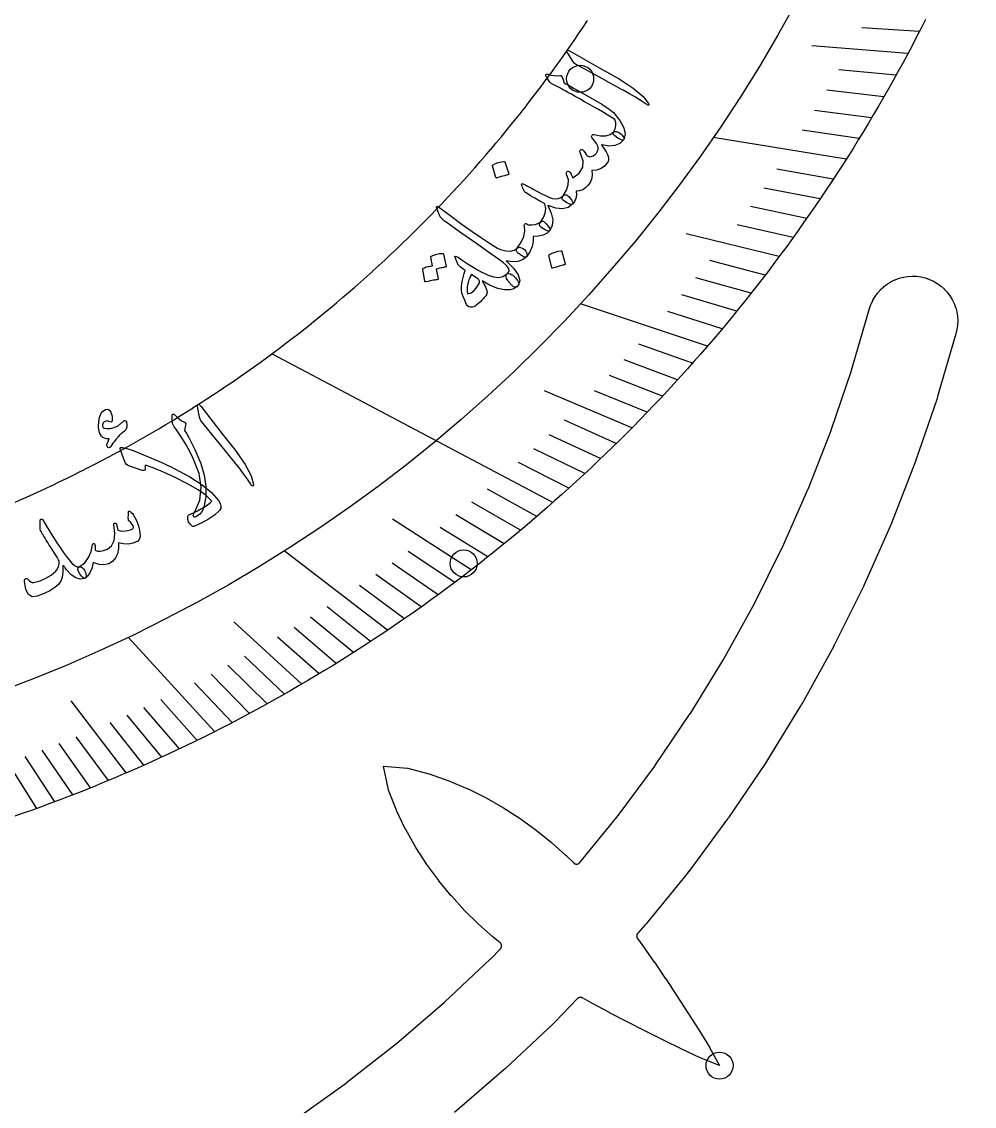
# Model space of a CAD drawing. Header units: millimetres. Extents: x -135 to 135, y -135 to 135.
# Drawn here: x 31.9 to 89.1, y -70 to -4.9 of the extents above; entities that cross this region are included whole.
import ezdxf

# ---------------------------------------------------------------- set-up
doc = ezdxf.new("R2010")
doc.units = ezdxf.units.MM
for name, color, linetype in [('CUT_INNER', 6, 'Continuous'), ('ENGRAVE', 7, 'Continuous'), ('ENGRAVE_FINE', 8, 'Continuous'), ('TEXT', 5, 'Continuous')]:
    doc.layers.add(name, color=color, linetype=linetype)

msp = doc.modelspace()

# ---------------------------------------------------------------- linework, layer by layer
at = {"layer": 'CUT_INNER'}
for points in [[(86.1276, -4.775), (85.86, -5.3027), (85.5891, -5.8287), (85.315, -6.353), (85.0378, -6.8757), (84.7573, -7.3966), (84.4736, -7.9158), (84.1867, -8.4332), (83.8967, -8.9489), (83.6035, -9.4628), (83.3071, -9.9749), (83.0077, -10.4851), (82.7051, -10.9935), (82.3993, -11.5), (82.0905, -12.0047), (81.7786, -12.5074), (81.4636, -13.0083), (81.1456, -13.5071), (80.8245, -14.0041), (80.5003, -14.499), (80.1731, -14.9919), (79.8429, -15.4829), (79.5097, -15.9718), (79.1735, -16.4586), (78.8343, -16.9434), (78.4922, -17.426), (78.1471, -17.9066), (77.799, -18.385), (77.448, -18.8613), (77.0942, -19.3355), (76.7374, -19.8074), (76.3777, -20.2772), (76.0151, -20.7447), (75.6497, -21.21), (75.2814, -21.6731), (74.9103, -22.1338), (74.5364, -22.5923), (74.1597, -23.0485), (73.7801, -23.5024), (73.3978, -23.9539), (73.0128, -24.4031), (72.625, -24.8499), (72.2344, -25.2944), (71.8411, -25.7364), (71.4452, -26.176), (71.0465, -26.6131), (70.6452, -27.0478), (70.2412, -27.4801), (69.8345, -27.9098), (69.4253, -28.3371), (69.0134, -28.7618), (68.5989, -29.184), (68.1818, -29.6036), (67.7622, -30.0207), (67.34, -30.4352), (66.9153, -30.8471), (66.488, -31.2564), (66.0583, -31.663), (65.6261, -32.067), (65.1914, -32.4684), (64.7542, -32.867), (64.3146, -33.263), (63.8726, -33.6563), (63.4282, -34.0468), (62.9814, -34.4347), (62.5322, -34.8197), (62.0807, -35.202), (61.6268, -35.5816), (61.1706, -35.9583), (60.7121, -36.3322), (60.2514, -36.7034), (59.7883, -37.0716), (59.323, -37.4371), (58.8555, -37.7996), (58.3857, -38.1593), (57.9138, -38.5161), (57.4397, -38.87), (56.9634, -39.221), (56.4849, -39.5691), (56.0044, -39.9142), (55.5217, -40.2563), (55.037, -40.5955), (54.5501, -40.9317), (54.0612, -41.265), (53.5703, -41.5952), (53.0774, -41.9224), (52.5825, -42.2465), (52.0855, -42.5676), (51.5867, -42.8857), (51.0858, -43.2007), (50.5831, -43.5126), (50.0785, -43.8214), (49.5719, -44.1272), (49.0635, -44.4298), (48.5533, -44.7293), (48.0412, -45.0256), (47.5273, -45.3188), (47.0117, -45.6089), (46.4942, -45.8957), (45.975, -46.1794), (45.4541, -46.4599), (44.9315, -46.7372), (44.4072, -47.0113), (43.8812, -47.2822), (43.3535, -47.5498), (42.8242, -47.8142), (42.2933, -48.0753), (41.7608, -48.3332), (41.2268, -48.5878), (40.6912, -48.8391), (40.154, -49.0872), (39.6154, -49.3319), (39.0752, -49.5733), (38.5336, -49.8114), (37.9906, -50.0462), (37.4461, -50.2776), (36.9001, -50.5057), (36.3529, -50.7305), (35.8042, -50.9518), (35.2542, -51.1699), (34.7028, -51.3845), (34.1502, -51.5957), (33.5963, -51.8036), (33.0411, -52.008), (32.4846, -52.209), (31.9269, -52.4066), (31.3681, -52.6008)], [(31.5202, -33.7237), (31.9619, -33.5296), (31.9633, -33.5289), (32.4037, -33.3321), (32.4051, -33.3315), (32.8443, -33.1319), (32.8457, -33.1313), (33.2837, -32.929), (33.2851, -32.9284), (33.7218, -32.7235), (33.7232, -32.7228), (34.1587, -32.5152), (34.1601, -32.5145), (34.5942, -32.3043), (34.5956, -32.3036), (35.0285, -32.0907), (35.0299, -32.09), (35.4615, -31.8744), (35.4628, -31.8737), (35.8931, -31.6555), (35.8944, -31.6548), (36.3233, -31.4339), (36.3247, -31.4332), (36.7522, -31.2098), (36.7536, -31.209), (37.1797, -30.9829), (37.1811, -30.9822), (37.6059, -30.7535), (37.6072, -30.7528), (38.0306, -30.5214), (38.0319, -30.5207), (38.4538, -30.2868), (38.4552, -30.286), (38.8756, -30.0495), (38.877, -30.0488), (39.296, -29.8097), (39.2973, -29.809), (39.7149, -29.5673), (39.7162, -29.5665), (40.1322, -29.3223), (40.1336, -29.3216), (40.5481, -29.0748), (40.5494, -29.074), (40.9625, -28.8247), (40.9638, -28.824), (41.3753, -28.5721), (41.3766, -28.5713), (41.7865, -28.317), (41.7878, -28.3162), (42.1962, -28.0593), (42.1975, -28.0585), (42.6042, -27.7992), (42.6055, -27.7984), (43.0107, -27.5365), (43.012, -27.5357), (43.4156, -27.2714), (43.4169, -27.2705), (43.8188, -27.0037), (43.8201, -27.0029), (44.2204, -26.7336), (44.2216, -26.7328), (44.6203, -26.4611), (44.6215, -26.4602), (45.0185, -26.1861), (45.0198, -26.1852), (45.415, -25.9086), (45.4163, -25.9077), (45.8099, -25.6287), (45.8111, -25.6278), (46.2029, -25.3464), (46.2042, -25.3455), (46.5943, -25.0617), (46.5955, -25.0608), (46.9839, -24.7746), (46.9851, -24.7737), (47.3717, -24.4852), (47.373, -24.4842), (47.7578, -24.1933), (47.759, -24.1924), (48.142, -23.8991), (48.1433, -23.8982), (48.5245, -23.6025), (48.5257, -23.6016), (48.9051, -23.3036), (48.9063, -23.3027), (49.2839, -23.0024), (49.2851, -23.0014), (49.6608, -22.6988), (49.662, -22.6978), (50.0358, -22.3929), (50.037, -22.392), (50.409, -22.0848), (50.4102, -22.0838), (50.7803, -21.7743), (50.7814, -21.7734), (51.1496, -21.4616), (51.1508, -21.4606), (51.517, -21.1466), (51.5182, -21.1456), (51.8825, -20.8294), (51.8837, -20.8284), (52.2461, -20.51), (52.2472, -20.5089), (52.6076, -20.1883), (52.6088, -20.1872), (52.9672, -19.8644), (52.9684, -19.8633), (53.3248, -19.5383), (53.326, -19.5372), (53.6804, -19.21), (53.6815, -19.2089), (54.034, -18.8795), (54.0351, -18.8785), (54.3855, -18.5469), (54.3866, -18.5458), (54.735, -18.2121), (54.7361, -18.211), (55.0824, -17.8752), (55.0835, -17.8741), (55.4278, -17.5361), (55.4288, -17.5351), (55.771, -17.195), (55.7721, -17.1939), (56.1122, -16.8517), (56.1133, -16.8506), (56.4512, -16.5064), (56.4523, -16.5053), (56.7881, -16.159), (56.7892, -16.1579), (57.1229, -15.8095), (57.124, -15.8084), (57.4556, -15.458), (57.4566, -15.4569), (57.786, -15.1044), (57.7871, -15.1033), (58.1143, -14.7488), (58.1154, -14.7477), (58.4404, -14.3913), (58.4415, -14.3901), (58.7643, -14.0317), (58.7654, -14.0305), (59.086, -13.6701), (59.0871, -13.669), (59.4055, -13.3066), (59.4065, -13.3054), (59.7227, -12.9411), (59.7238, -12.9399), (60.0377, -12.5737), (60.0387, -12.5725), (60.3505, -12.2043), (60.3514, -12.2032), (60.6609, -11.8331), (60.6619, -11.8319), (60.9691, -11.4599), (60.9701, -11.4587), (61.275, -11.0849), (61.2759, -11.0837), (61.5785, -10.708), (61.5795, -10.7068), (61.8798, -10.3292), (61.8807, -10.328), (62.1787, -9.9486), (62.1796, -9.9474), (62.4753, -9.5662), (62.4762, -9.5649), (62.7695, -9.1819), (62.7704, -9.1807), (63.0614, -8.7959), (63.0623, -8.7946), (63.3508, -8.408), (63.3518, -8.4068), (63.6379, -8.0184), (63.6389, -8.0172), (63.9227, -7.6271), (63.9236, -7.6258), (64.205, -7.234), (64.2058, -7.2327), (64.4848, -6.8392), (64.4857, -6.8379), (64.7623, -6.4426), (64.7632, -6.4414), (65.0373, -6.0444), (65.0382, -6.0432), (65.3099, -5.6445), (65.3107, -5.6433), (65.58, -5.243), (65.5808, -5.2417), (65.8476, -4.8397)], [(48.3084, -70.7491), (51.3903, -68.5433), (51.3991, -68.5366), (54.3801, -66.1962), (54.3887, -66.1892), (57.263, -63.7189), (57.2712, -63.7115), (60.033, -61.1161), (60.041, -61.1083), (60.6206, -60.513), (60.6368, -60.4947), (60.6511, -60.4749), (60.6634, -60.4538), (60.6736, -60.4316), (60.6815, -60.4085), (60.6872, -60.3847), (60.6905, -60.3605), (60.6915, -60.3361), (60.6901, -60.3117), (60.6862, -60.2876), (60.6801, -60.2639), (60.6717, -60.241), (60.661, -60.219), (60.6483, -60.1981), (60.6336, -60.1786), (60.6171, -60.1606), (60.5989, -60.1443), (60.1921, -59.8148), (60.1877, -59.811), (59.315, -59.0348), (59.3105, -59.0306), (58.4764, -58.2116), (58.4719, -58.2069), (57.6787, -57.3424), (57.6743, -57.3373), (56.924, -56.4249), (56.9198, -56.4193), (56.2146, -55.4566), (56.2105, -55.4507), (55.5527, -54.4349), (55.5488, -54.4285), (54.9418, -53.356), (54.9381, -53.3489), (54.3885, -52.2133), (54.3846, -52.2045), (53.9081, -50.9881), (53.9064, -50.9832), (53.9051, -50.9781), (53.6088, -49.5596), (53.6079, -49.5539), (53.6137, -49.5541), (55.0569, -49.6852), (55.062, -49.6858), (55.0671, -49.687), (56.3303, -50.0203), (56.3395, -50.0231), (57.5308, -50.4384), (57.5383, -50.4413), (58.6735, -50.9207), (58.6803, -50.9238), (59.7651, -51.4603), (59.7714, -51.4637), (60.809, -52.0534), (60.8149, -52.057), (61.8077, -52.6972), (61.8133, -52.7011), (62.7633, -53.3895), (62.7685, -53.3934), (63.6781, -54.1277), (63.6828, -54.1316), (64.5543, -54.9092), (64.5585, -54.9131), (65.0183, -55.363), (65.0365, -55.3792), (65.0563, -55.3936), (65.0774, -55.4059), (65.0996, -55.4162), (65.1227, -55.4242), (65.1464, -55.4299), (65.1706, -55.4333), (65.195, -55.4343), (65.2194, -55.4329), (65.2435, -55.4292), (65.2672, -55.4231), (65.2902, -55.4147), (65.3122, -55.4041), (65.3331, -55.3915), (65.3526, -55.3768), (65.3706, -55.3603), (65.387, -55.3422), (67.6136, -52.6074), (67.6204, -52.5987), (69.8806, -49.5564), (69.887, -49.5474), (72.0101, -46.4079), (72.0161, -46.3986), (73.9977, -43.168), (74.0033, -43.1584), (75.8398, -39.8431), (75.8449, -39.8332), (77.5325, -36.4397), (77.5372, -36.4297), (79.0726, -32.9647), (79.0768, -32.9544), (80.457, -29.4247), (80.4608, -29.4143), (81.683, -25.8268), (81.6864, -25.8162), (82.7657, -22.1182), (82.7676, -22.1123), (82.8512, -21.8706), (82.8558, -21.8593), (82.9614, -21.6297), (82.9671, -21.6188), (83.0947, -21.4007), (83.1014, -21.3905), (83.2498, -21.1859), (83.2575, -21.1764), (83.4252, -20.9874), (83.4338, -20.9786), (83.6192, -20.8069), (83.6286, -20.7991), (83.8299, -20.6464), (83.8401, -20.6395), (84.0554, -20.5073), (84.0662, -20.5014), (84.2935, -20.391), (84.3047, -20.3862), (84.5417, -20.2985), (84.5534, -20.2948), (84.7979, -20.2309), (84.8099, -20.2283), (85.0594, -20.1886), (85.0716, -20.1873), (85.3239, -20.1722), (85.3361, -20.1721), (85.5886, -20.1819), (85.6008, -20.1829), (85.8512, -20.2174), (85.8632, -20.2196), (86.109, -20.2784), (86.1207, -20.2819), (86.3596, -20.3645), (86.3709, -20.3691), (86.6005, -20.4747), (86.6114, -20.4804), (86.8295, -20.608), (86.8397, -20.6147), (87.0443, -20.7631), (87.0538, -20.7707), (87.2428, -20.9385), (87.2516, -20.947), (87.4232, -21.1325), (87.4311, -21.1419), (87.5838, -21.3432), (87.5907, -21.3533), (87.7229, -21.5687), (87.7288, -21.5795), (87.8392, -21.8067), (87.844, -21.818), (87.9317, -22.055), (87.9353, -22.0667), (87.9993, -22.3112), (88.0018, -22.3232), (88.0415, -22.5727), (88.0429, -22.5849), (88.0579, -22.8371), (88.0581, -22.8494), (88.0483, -23.1019), (88.0473, -23.1141), (88.0128, -23.3645), (88.0105, -23.3765), (87.951, -23.6252), (87.9494, -23.6312), (86.8521, -27.3907), (86.8513, -27.3934), (86.816, -27.505), (86.8152, -27.5076), (85.5516, -31.2164), (85.5507, -31.219), (85.5105, -31.3289), (85.5095, -31.3315), (84.0827, -34.9806), (84.0817, -34.9831), (84.0367, -35.0912), (84.0356, -35.0937), (82.4483, -38.6759), (82.4471, -38.6784), (82.3974, -38.7843), (82.3962, -38.7868), (80.6515, -42.2951), (80.6503, -42.2976), (80.5959, -42.4012), (80.5945, -42.4036), (78.696, -45.831), (78.6946, -45.8334), (78.6357, -45.9345), (78.6343, -45.9369), (76.5856, -49.2767), (76.5841, -49.2791), (76.5207, -49.3774), (76.5192, -49.3797), (74.3244, -52.6254), (74.3228, -52.6277), (74.2551, -52.7231), (74.2535, -52.7254), (71.9168, -55.8705), (71.9152, -55.8727), (71.8433, -55.9651), (71.8416, -55.9672), (69.3677, -59.0056), (69.366, -59.0077), (69.2901, -59.0968), (69.2882, -59.0989), (68.8626, -59.5767), (68.8474, -59.5956), (68.8341, -59.6158), (68.8228, -59.6373), (68.8136, -59.6597), (68.8066, -59.6829), (68.8019, -59.7067), (68.7996, -59.7308), (68.7996, -59.755), (68.8019, -59.7792), (68.8066, -59.8029), (68.8135, -59.8262), (68.8227, -59.8486), (68.834, -59.87), (68.8473, -59.8903), (69.1645, -60.3255), (69.1659, -60.3275), (69.8562, -61.3142), (69.8573, -61.3158), (70.5354, -62.317), (70.5362, -62.3182), (71.2048, -63.33), (71.8675, -64.3511), (72.5243, -65.3789), (72.525, -65.3801), (73.1705, -66.414), (73.1742, -66.4205), (73.7656, -67.5078), (73.7678, -67.5125), (73.7625, -67.5106), (72.6147, -67.0486), (72.6078, -67.0456), (71.5065, -66.5234), (71.5053, -66.5229), (70.4103, -65.9895), (69.3199, -65.4489), (68.2361, -64.9003), (68.2348, -64.8996), (67.1621, -64.3413), (67.1605, -64.3404), (66.1008, -63.7683), (66.0987, -63.7671), (65.5508, -63.4574), (65.5282, -63.4461), (65.5046, -63.4371), (65.4802, -63.4306), (65.4553, -63.4265), (65.4301, -63.425), (65.4049, -63.426), (65.3799, -63.4296), (65.3554, -63.4357), (65.3316, -63.4442), (65.3088, -63.4551), (65.2873, -63.4682), (65.2671, -63.4834), (65.2486, -63.5006), (63.8651, -64.9214), (63.8632, -64.9234), (63.7797, -65.0054), (63.7777, -65.0073), (60.9225, -67.6904), (60.9204, -67.6923), (60.8334, -67.7706), (60.8313, -67.7724), (57.8599, -70.3262)]]:
    msp.add_lwpolyline(points, dxfattribs=at)
at = {"layer": 'ENGRAVE'}
for points in [[(81.3737, -13.15), (73.3916, -11.8601)], [(73.045, -24.3657), (65.4339, -21.8269)], [(63.7731, -33.7442), (46.9163, -24.8248)], [(32.815, -52.0901), (23.189, -36.8099)], [(53.8472, -41.4095), (47.6574, -36.6493)], [(43.4778, -47.4872), (38.291, -41.8221)]]:
    msp.add_lwpolyline(points, dxfattribs=at)
for centre, radius in [((0, 38.5771), 89.0519), ((65.4068, -8.3383), 0.81), ((58.4212, -37.4009), 0.81), ((73.7684, -67.513), 0.81)]:
    msp.add_circle(centre, radius, dxfattribs=at)
at = {"layer": 'ENGRAVE_FINE'}
for points in [[(85.7609, -5.4961), (82.3113, -5.275)], [(85.0671, -6.8208), (79.3125, -6.3594)], [(84.3576, -8.1258), (80.9186, -7.7946)], [(83.6331, -9.4112), (80.201, -9.025)], [(82.894, -10.677), (79.4698, -10.2359)], [(82.1407, -11.9232), (78.7254, -11.4275)], [(80.5935, -14.3574), (77.1994, -13.7527)], [(79.8005, -15.5454), (76.4185, -14.8866)], [(78.9952, -16.7143), (75.6263, -16.0015)], [(78.1779, -17.864), (74.8232, -17.0974)], [(77.349, -18.9946), (71.7712, -17.6248)], [(76.509, -20.1063), (73.1857, -19.2329)], [(75.6583, -21.1991), (72.3522, -20.2728)], [(74.7971, -22.2732), (71.5093, -21.2942)], [(73.9259, -23.3287), (70.6574, -22.2973)], [(72.1548, -25.3843), (68.9277, -24.249)], [(71.2555, -26.3846), (68.0507, -25.1979)], [(70.3476, -27.3668), (67.166, -26.1291)], [(68.5068, -29.2771), (63.2764, -27.0419)], [(69.4312, -28.3309), (66.2738, -27.0425)], [(67.5745, -30.2056), (64.4684, -28.8171)], [(66.6348, -31.1164), (63.5556, -29.6785)], [(65.6877, -32.0097), (62.6366, -30.5229)], [(64.7338, -32.8856), (61.7116, -31.3503)], [(62.8059, -34.5857), (59.8443, -32.9548)], [(61.8325, -35.4102), (58.9025, -33.7323)], [(58.8771, -37.783), (54.1537, -34.7518)], [(60.853, -36.2178), (57.9557, -34.4934)], [(59.8679, -37.0087), (57.0039, -35.2383)], [(57.881, -38.5407), (55.0865, -36.68)], [(56.8798, -39.2821), (54.1213, -37.3771)], [(55.8736, -40.0073), (53.152, -38.0585)], [(54.8627, -40.7164), (52.1787, -38.7245)], [(52.8274, -42.0867), (50.2212, -40.0104)], [(48.7074, -44.6393), (44.6339, -40.9061)], [(51.8033, -42.7481), (49.2372, -40.6306)], [(50.7751, -43.394), (48.2499, -41.2358)], [(49.7431, -44.0243), (47.2595, -41.8262)], [(46.6253, -45.8235), (44.271, -43.5097)], [(47.668, -45.239), (45.2699, -42.963)], [(45.5792, -46.3929), (43.2694, -44.0419)], [(44.53, -46.9475), (42.2655, -44.56)], [(38.1755, -49.9667), (34.8744, -45.646)], [(41.3647, -48.5225), (39.24, -46.0301)], [(42.4226, -48.0121), (40.2506, -45.554)], [(40.3042, -49.0183), (38.2273, -46.4924)], [(39.241, -49.4996), (37.2128, -46.9411)], [(37.1076, -50.4195), (35.1782, -47.7979)], [(34.9654, -51.2828), (33.1371, -48.6014)], [(36.0376, -50.8582), (34.1585, -48.2063)], [(33.8911, -51.6934), (32.1143, -48.9833)]]:
    msp.add_lwpolyline(points, dxfattribs=at)
at = {"layer": 'TEXT'}
for points in [[(64.6992, -6.864), (64.6149, -6.7106), (64.6052, -6.6283), (64.6703, -6.6167), (64.8103, -6.6757), (66.6251, -7.7105), (67.7394, -8.3445), (68.5928, -8.9039), (69.1834, -9.3917), (69.5097, -9.8094), (69.5273, -9.8565), (69.5311, -9.8901), (69.521, -9.9102), (69.4971, -9.9166), (69.468, -9.9147), (69.4353, -9.905), (69.3989, -9.8876), (69.359, -9.8623), (69.0574, -9.6517), (68.7278, -9.4424), (68.3702, -9.2341), (67.9848, -9.0266), (67.8854, -8.9706), (67.6151, -8.8218), (67.1741, -8.5798), (66.5629, -8.244), (65.2024, -7.5063), (65.1333, -7.4624), (65.0741, -7.4156), (65.0248, -7.3658), (64.9854, -7.3131)], [(63.5963, -8.538), (63.5173, -8.4118), (63.4542, -8.3125), (63.4068, -8.2399), (63.3753, -8.1942), (63.3567, -8.163), (63.3482, -8.1343), (63.3498, -8.108), (63.3614, -8.0841), (63.3833, -8.0634), (63.4107, -8.053), (63.4437, -8.053), (63.4822, -8.0632), (63.6686, -8.117), (63.8483, -8.1492), (64.0213, -8.1599), (64.1876, -8.1489), (64.2382, -8.1488), (64.2806, -8.169), (64.3148, -8.2095), (64.3407, -8.2704), (64.4478, -8.5703), (64.5501, -8.6299), (64.6507, -8.6883), (64.7497, -8.7455), (64.8469, -8.8013), (64.9425, -8.8558), (65.0363, -8.9091), (65.1285, -8.9611), (65.2189, -9.0118), (66.0568, -9.4806), (66.7011, -9.8615), (67.1509, -10.1561), (67.4057, -10.3653), (67.7938, -10.8469), (68.025, -11.2779), (68.0994, -11.6578), (68.0172, -11.9856), (68.012, -11.9925), (68.0069, -11.9995), (68.0017, -12.0064), (67.9965, -12.0134), (67.9275, -12.026), (67.8202, -11.9871), (67.6745, -11.8966), (67.4904, -11.7546), (67.4263, -11.6968), (67.3905, -11.64), (67.383, -11.5843), (67.4038, -11.5296), (67.4989, -11.3293), (67.5435, -11.1373), (67.5379, -10.954), (67.4822, -10.7795), (67.3344, -10.6803), (67.1635, -10.5715), (66.9695, -10.4528), (66.7525, -10.3243), (66.5135, -10.1861), (66.2539, -10.0384), (65.9737, -9.8811), (65.673, -9.714), (65.3791, -9.5475), (65.1146, -9.3983), (64.8794, -9.2665), (64.6735, -9.1523), (64.4974, -9.0548), (64.3518, -8.9732), (64.2365, -8.9077), (64.1516, -8.8583), (63.7143, -8.6355), (63.6744, -8.6091), (63.6414, -8.5841), (63.6154, -8.5604), (63.5963, -8.538)], [(64.6118, -14.1197), (64.5928, -14.0699), (64.5825, -14.0245), (64.581, -13.9835), (64.5882, -13.9469), (64.6036, -13.917), (64.6268, -13.8961), (64.6576, -13.8842), (64.6962, -13.8813), (64.7372, -13.8905), (64.7752, -13.9152), (64.8104, -13.9553), (64.8425, -14.0109), (64.8555, -14.043), (64.8695, -14.0754), (64.8847, -14.108), (64.9011, -14.1408), (64.9176, -14.1745), (64.933, -14.2094), (64.9474, -14.2455), (64.9607, -14.2829), (65.3563, -13.9872), (65.5665, -13.6422), (65.5908, -13.2503), (65.429, -12.8133), (65.4088, -12.7643), (65.3967, -12.7204), (65.3927, -12.6816), (65.3969, -12.6478), (65.4113, -12.6174), (65.4328, -12.5951), (65.4613, -12.5811), (65.4968, -12.5752), (65.5348, -12.58), (65.5707, -12.5979), (65.6044, -12.6289), (65.6359, -12.673), (65.7082, -12.7848), (65.7737, -12.8726), (65.8324, -12.9361), (65.8845, -12.9755), (65.9758, -13.0096), (66.0732, -13.0064), (66.1769, -12.9658), (66.2867, -12.8877), (66.3861, -12.7872), (66.4534, -12.6862), (66.4886, -12.5849), (66.4917, -12.4833), (66.4582, -12.3674), (66.3837, -12.2229), (66.2681, -12.0499), (66.1112, -11.8487), (66.0934, -11.823), (66.0887, -11.7941), (66.0972, -11.762), (66.1189, -11.7265), (66.1479, -11.6953), (66.1786, -11.676), (66.2109, -11.6685), (66.2449, -11.673), (66.623, -11.7512), (66.9433, -11.752), (67.2055, -11.6758), (67.4089, -11.5228), (67.4564, -11.4945), (67.5185, -11.4892), (67.5953, -11.5067), (67.6869, -11.5472), (67.7811, -11.5975), (67.8605, -11.6516), (67.9252, -11.7096), (67.9752, -11.7714), (68.0152, -11.836), (68.0364, -11.8921), (68.0388, -11.9396), (68.0224, -11.9787), (67.7823, -12.2124), (67.4863, -12.3438), (67.1351, -12.3726), (66.7293, -12.2985), (66.7086, -12.2942), (66.6974, -12.2984), (66.6956, -12.3112), (66.7033, -12.3326), (66.847, -12.5423), (66.9585, -12.7224), (67.0378, -12.8728), (67.085, -12.9934), (67.1032, -13.0994), (67.1007, -13.1992), (67.0774, -13.2927), (67.0335, -13.3798), (66.8417, -13.596), (66.6234, -13.7431), (66.3791, -13.8209), (66.1092, -13.8294), (66.1324, -14.0749), (66.1046, -14.3055), (66.0258, -14.5208), (65.8961, -14.7205), (65.7366, -14.8843), (65.5631, -14.9988), (65.376, -15.064), (65.1754, -15.0799), (65.1784, -15.3039), (65.1454, -15.5059), (65.0767, -15.6856), (64.9722, -15.8429), (64.8974, -15.8768), (64.7785, -15.8525), (64.6157, -15.7699), (64.4089, -15.629), (64.3567, -15.5731), (64.3356, -15.5084), (64.3455, -15.4347), (64.3863, -15.3522), (64.5875, -15.0163), (64.6919, -14.6985), (64.6998, -14.3994), (64.6118, -14.1197)], [(60.151, -13.5538), (60.1496, -13.5391), (60.1541, -13.5242), (60.1645, -13.509), (60.1807, -13.4935), (60.3346, -13.4176), (60.4937, -13.358), (60.6581, -13.3145), (60.828, -13.2873), (60.8492, -13.2886), (60.8657, -13.2954), (60.8777, -13.3075), (60.885, -13.3252), (61.1243, -14.0378), (61.1266, -14.0587), (61.1173, -14.0752), (61.0965, -14.0872), (61.0642, -14.0946), (61.0362, -14.101), (60.993, -14.112), (60.9347, -14.1276), (60.8612, -14.1476), (60.7719, -14.1728), (60.6661, -14.2039), (60.5438, -14.2409), (60.405, -14.2836), (60.3846, -14.2876), (60.3696, -14.2853), (60.36, -14.2769), (60.3558, -14.2624)], [(62.1191, -15.1596), (62.092, -15.1334), (62.0611, -15.0872), (62.0263, -15.0212), (61.9876, -14.9353), (61.9537, -14.8502), (61.9271, -14.7811), (61.9077, -14.7279), (61.8957, -14.6907), (61.9007, -14.6442), (61.9258, -14.6231), (61.9709, -14.6276), (62.0362, -14.6575), (62.0781, -14.6807), (62.1286, -14.7079), (62.1876, -14.7389), (62.2553, -14.7738), (62.3304, -14.813), (62.4119, -14.8569), (62.4998, -14.9056), (62.5942, -14.959), (62.9962, -15.1715), (63.3234, -15.3341), (63.5755, -15.4473), (63.7522, -15.5114), (63.9329, -15.5371), (64.0989, -15.5192), (64.2501, -15.4575), (64.3863, -15.3522), (64.4246, -15.3213), (64.4669, -15.3022), (64.5132, -15.2947), (64.5636, -15.299), (64.6203, -15.3156), (64.6736, -15.3461), (64.7236, -15.3905), (64.7702, -15.449), (64.8816, -15.5939), (64.9523, -15.7079), (64.9825, -15.7909), (64.9722, -15.8429), (64.6948, -16.0581), (64.3543, -16.1438), (63.9518, -16.0997), (63.4879, -15.9258), (63.4702, -15.9211), (63.4605, -15.9219), (63.4587, -15.9281), (63.4648, -15.9397), (63.671, -16.39), (63.7616, -16.7913), (63.7366, -17.1431), (63.5965, -17.4445), (63.5701, -17.4695), (63.5362, -17.4807), (63.4947, -17.478), (63.4457, -17.4614), (63.3826, -17.4294), (63.3052, -17.3862), (63.2137, -17.3319), (63.108, -17.2664), (63.0157, -17.1905), (62.9708, -17.1106), (62.9733, -17.0269), (63.023, -16.9393), (63.2088, -16.6639), (63.3149, -16.3893), (63.3416, -16.1161), (63.2889, -15.8447), (63.27, -15.8243), (63.2217, -15.7926), (63.1439, -15.7495), (63.0367, -15.6951), (62.9704, -15.6615), (62.8902, -15.6179), (62.7962, -15.5645), (62.6883, -15.5011), (62.5665, -15.4285), (62.4311, -15.3474), (62.282, -15.2578), (62.1191, -15.1596)], [(61.0725, -20.4426), (60.9965, -20.309), (60.9585, -20.2001), (60.9584, -20.116), (60.9964, -20.0567), (61.0668, -19.9933), (61.116, -19.935), (61.1441, -19.8819), (61.1509, -19.834), (61.1022, -19.6936), (60.9782, -19.5322), (60.7789, -19.3497), (60.5047, -19.1459), (59.8453, -18.6881), (59.2601, -18.2786), (58.7485, -17.9179), (58.3102, -17.6064), (57.9444, -17.345), (57.6506, -17.1343), (57.4285, -16.9746), (57.2779, -16.8661), (57.1821, -16.7903), (57.1065, -16.7227), (57.0509, -16.6633), (57.0155, -16.6121), (56.8214, -16.1775), (56.7958, -16.0579), (56.8026, -15.9919), (56.8418, -15.9794), (56.9136, -16.0203), (57.6648, -16.5822), (58.3349, -17.073), (58.9233, -17.4929), (59.4296, -17.8427), (59.8533, -18.1237), (60.1935, -18.3375), (60.45, -18.4845), (60.6227, -18.5648), (60.9475, -18.6533), (61.2233, -18.6694), (61.4498, -18.6134), (61.6263, -18.4856), (61.6827, -18.4458), (61.7529, -18.4332), (61.8368, -18.4479), (61.9346, -18.4898), (62.0149, -18.5397), (62.0836, -18.6007), (62.1405, -18.6729), (62.1856, -18.7563), (62.2127, -18.8365), (62.222, -18.9046), (62.2135, -18.9608), (62.1871, -19.0049), (61.9468, -19.1964), (61.6616, -19.3009), (61.3322, -19.3179), (60.959, -19.2473), (61.4074, -19.7017), (61.6807, -20.0966), (61.7784, -20.4326), (61.7003, -20.7091), (61.6602, -20.7615), (61.6185, -20.8001), (61.5752, -20.8252), (61.5304, -20.8365), (61.4748, -20.8352), (61.4177, -20.8156), (61.359, -20.7778), (61.2988, -20.7218), (61.2684, -20.6864), (61.2384, -20.6513), (61.2088, -20.6166), (61.1796, -20.5823), (61.1512, -20.548), (61.1238, -20.5133), (61.0976, -20.4782), (61.0725, -20.4426)], [(63.023, -16.9393), (63.0843, -16.9025), (63.1343, -16.8802), (63.1732, -16.8721), (63.2008, -16.8785), (63.2337, -16.8989), (63.2703, -16.9281), (63.3103, -16.9661), (63.3539, -17.0129), (63.4858, -17.1724), (63.5702, -17.2975), (63.6071, -17.3882), (63.5965, -17.4445), (63.4175, -17.5981), (63.1899, -17.7081), (62.9139, -17.7741), (62.59, -17.7956), (62.5954, -18.0993), (62.5292, -18.4035), (62.3912, -18.7077), (62.1812, -19.0113), (62.1486, -19.0348), (62.1094, -19.042), (62.0636, -19.0327), (62.0114, -19.0071), (61.7032, -18.8148), (61.6689, -18.7932), (61.6396, -18.7615), (61.6153, -18.7199), (61.596, -18.6682), (61.5874, -18.6213), (61.5886, -18.5764), (61.5996, -18.5332), (61.6205, -18.4919), (61.867, -18.1304), (62.0219, -17.7907), (62.0857, -17.4736), (62.0589, -17.1797), (62.0524, -17.1425), (62.0551, -17.1077), (62.0669, -17.0754), (62.0879, -17.0456), (62.1138, -17.0239), (62.1405, -17.0156), (62.1679, -17.0208), (62.196, -17.0395), (62.2204, -17.06), (62.2431, -17.076), (62.2641, -17.0876), (62.2833, -17.0947), (62.5068, -17.1018), (62.7047, -17.0781), (62.8768, -17.0239), (63.023, -16.9393)], [(56.4457, -19.0284), (56.4456, -19.0136), (56.4514, -18.999), (56.4632, -18.9845), (56.4808, -18.9701), (56.5606, -18.9357), (56.6408, -18.9052), (56.7213, -18.8787), (56.8023, -18.8561), (56.8844, -18.8376), (56.9684, -18.823), (57.0543, -18.8125), (57.1422, -18.8059), (57.1637, -18.8092), (57.1808, -18.8183), (57.1936, -18.8334), (57.202, -18.8542), (57.373, -19.5934), (57.3712, -19.6071), (57.3597, -19.6184), (57.3385, -19.6274), (57.3076, -19.634), (57.2837, -19.6356), (57.2474, -19.6411), (57.1989, -19.6505), (57.1381, -19.6636), (57.0644, -19.6806), (56.9768, -19.7012), (56.8756, -19.7256), (56.7606, -19.7535), (56.8819, -20.3337), (56.8821, -20.3549), (56.8711, -20.3707), (56.849, -20.3809), (56.8158, -20.3856), (56.7871, -20.3897), (56.7427, -20.3971), (56.6827, -20.4077), (56.607, -20.4215), (56.5149, -20.4392), (56.4056, -20.4615), (56.2792, -20.4882), (56.1356, -20.5193), (56.1174, -20.519), (56.1045, -20.5137), (56.0969, -20.5034), (56.0945, -20.488), (55.9602, -19.7593), (55.9603, -19.7445), (55.9663, -19.7299), (55.9782, -19.7155), (55.996, -19.7013), (56.0619, -19.6701), (56.1288, -19.6428), (56.1968, -19.6196), (56.2658, -19.6005), (56.3357, -19.585), (56.4059, -19.5727), (56.4764, -19.5638), (56.5474, -19.5581)], [(63.535, -18.9412), (63.5344, -18.9259), (63.54, -18.9103), (63.5516, -18.8943), (63.5693, -18.8779), (63.7329, -18.7963), (63.9009, -18.7317), (64.0734, -18.6838), (64.2505, -18.6528), (64.2723, -18.6538), (64.289, -18.6606), (64.3006, -18.6731), (64.3071, -18.6914), (64.5114, -19.4309), (64.5125, -19.4527), (64.5019, -19.47), (64.4797, -19.4828), (64.4458, -19.491), (64.4165, -19.4981), (64.3713, -19.5102), (64.3101, -19.5273), (64.233, -19.5493), (64.1393, -19.5769), (64.028, -19.611), (63.8994, -19.6514), (63.7534, -19.698), (63.7321, -19.7024), (63.7167, -19.7003), (63.7073, -19.6918), (63.7039, -19.6767)], [(59.891, -20.1104), (60.2142, -20.221), (60.5064, -20.2489), (60.7673, -20.1941), (60.9964, -20.0567), (61.0614, -20.0211), (61.1367, -20.0147), (61.2222, -20.0374), (61.318, -20.0894), (61.3635, -20.1224), (61.4083, -20.1578), (61.4523, -20.1954), (61.4956, -20.2353), (61.5371, -20.278), (61.5756, -20.3238), (61.611, -20.3727), (61.6434, -20.4249), (61.6913, -20.516), (61.7178, -20.5927), (61.7228, -20.655), (61.7063, -20.7028), (61.6052, -20.8078), (61.4895, -20.8911), (61.3591, -20.9524), (61.2142, -20.9919), (60.862, -20.9964), (60.4626, -20.907), (60.0167, -20.7235), (59.5243, -20.4461), (59.6945, -20.7328), (59.7948, -20.9691), (59.8254, -21.1549), (59.7864, -21.2899), (59.7475, -21.3453), (59.7043, -21.4018), (59.6569, -21.4594), (59.6052, -21.5182), (59.549, -21.5784), (59.4877, -21.6405), (59.4214, -21.7044), (59.3501, -21.7702), (59.2147, -21.8867), (59.104, -21.9697), (59.0182, -22.0193), (58.9572, -22.0356), (58.8298, -22.0337), (58.7264, -22.0053), (58.6471, -21.9505), (58.5919, -21.8696), (58.46, -21.5774), (58.365, -21.3441), (58.3071, -21.1693), (58.2864, -21.0529), (58.2835, -20.9206), (58.2894, -20.7825), (58.3041, -20.6386), (58.3275, -20.4887), (58.3597, -20.333), (58.4005, -20.1714), (58.4499, -20.0039), (58.5078, -19.8304), (58.2318, -19.6261), (58.2001, -19.6), (58.171, -19.5757), (58.1446, -19.5534), (58.1208, -19.5329), (58.1003, -19.5136), (58.084, -19.4947), (58.0717, -19.4761), (58.0636, -19.458), (57.8991, -19.0577), (57.8854, -18.9963), (57.9115, -18.973), (57.9775, -18.9879), (58.0835, -19.0409), (58.3248, -19.212), (58.5622, -19.3721), (58.7956, -19.521), (59.025, -19.6588), (59.2497, -19.7862), (59.4689, -19.904), (59.6827, -20.012), (59.891, -20.1104)], [(58.8802, -20.0823), (58.8503, -20.1378), (58.8204, -20.1964), (58.7903, -20.2579), (58.7603, -20.3225), (58.7316, -20.3907), (58.7059, -20.4635), (58.683, -20.5408), (58.6631, -20.6226), (58.6442, -20.7034), (58.6305, -20.7833), (58.6219, -20.8626), (58.6185, -20.9412), (58.6208, -21.0187), (58.6289, -21.0948), (58.6431, -21.1694), (58.6632, -21.2426), (58.8639, -21.1682), (59.0484, -21.0328), (59.2165, -20.8366), (59.3675, -20.5798), (59.377, -20.5259), (59.3631, -20.4668), (59.3259, -20.4027), (59.2653, -20.3334)], [(42.4792, -28.1042), (42.4598, -27.9303), (42.4822, -27.8505), (42.5468, -27.8646), (42.6537, -27.9726), (43.9367, -29.6212), (44.725, -30.6323), (45.3006, -31.4749), (45.6605, -32.151), (45.8029, -32.6616), (45.8011, -32.7119), (45.7918, -32.7444), (45.7749, -32.759), (45.7503, -32.7559), (45.7241, -32.743), (45.6976, -32.7216), (45.6706, -32.6916), (45.6433, -32.653), (45.4449, -32.3433), (45.22, -32.0241), (44.9689, -31.6952), (44.6917, -31.3565), (44.6212, -31.2667), (44.4281, -31.0261), (44.1127, -30.6342), (43.6758, -30.0907), (42.6994, -28.8899), (42.6523, -28.823), (42.6154, -28.7571), (42.5888, -28.6923), (42.5725, -28.6285)], [(38.1423, -29.3939), (38.062, -29.4626), (37.9875, -29.5267), (37.9189, -29.5862), (37.8563, -29.641), (37.8003, -29.6915), (37.7516, -29.7378), (37.7104, -29.78), (37.6764, -29.8181), (37.643, -29.8586), (37.6031, -29.9081), (37.5567, -29.9666), (37.5037, -30.034), (37.4444, -30.1108), (37.379, -30.1974), (37.3074, -30.2939), (37.2296, -30.4003), (37.195, -30.4382), (37.1584, -30.4579), (37.12, -30.4593), (37.0797, -30.4424), (37.0257, -30.3768), (37.0207, -30.2693), (37.0642, -30.1199), (37.1558, -29.9285), (37.0025, -29.9209), (36.8743, -29.8924), (36.7712, -29.843), (36.693, -29.7729), (36.5988, -29.6121), (36.5405, -29.4138), (36.5177, -29.1784), (36.5299, -28.9058), (36.5764, -28.642), (36.6574, -28.4328), (36.773, -28.278), (36.9237, -28.1772), (37.0253, -28.1525), (37.1131, -28.1693), (37.1874, -28.2276), (37.2481, -28.3275), (37.2941, -28.4464), (37.3247, -28.5618), (37.3397, -28.6737), (37.3391, -28.782), (37.3248, -28.8658), (37.2959, -28.9151), (37.2524, -28.9301), (37.1944, -28.9105), (37.1206, -28.8742), (37.0486, -28.8575), (36.9785, -28.8603), (36.9101, -28.8826), (36.8451, -28.9181), (36.7959, -28.9643), (36.7626, -29.0211), (36.745, -29.0886), (36.7437, -29.1594), (36.762, -29.2147), (36.7998, -29.2545), (36.8573, -29.2789), (37.0411, -29.3112), (37.2381, -29.3008), (37.448, -29.2477), (37.6706, -29.1516), (37.6886, -29.1407), (37.708, -29.1272), (37.7287, -29.1111), (37.7508, -29.0923), (37.7746, -29.0715), (37.8002, -29.049), (37.8278, -29.0247), (37.8572, -28.9988), (37.8894, -28.9714), (37.9183, -28.9463), (37.9441, -28.9236), (37.9667, -28.9033), (37.9868, -28.8856), (38.0051, -28.8707), (38.0216, -28.8587), (38.0362, -28.8495), (38.0664, -28.8367), (38.0952, -28.8333), (38.1224, -28.8392), (38.1481, -28.8546), (38.1685, -28.8716), (38.1842, -28.8902), (38.195, -28.9103), (38.201, -28.932), (38.2098, -29.1038), (38.203, -29.238), (38.1804, -29.3348), (38.1423, -29.3939)], [(42.8396, -34.0189), (42.78, -34.1839), (42.6942, -34.3284), (42.5823, -34.4522), (42.4443, -34.5552), (42.3567, -34.5999), (42.288, -34.6212), (42.2383, -34.6192), (42.2076, -34.5941), (42.1949, -34.5462), (42.2036, -34.4836), (42.2335, -34.4063), (42.2845, -34.3141), (42.5867, -33.603), (42.6718, -32.8321), (42.5417, -32.0034), (42.1993, -31.117), (41.9622, -30.6507), (41.7068, -30.1966), (41.4334, -29.7547), (41.1425, -29.3247), (41.0582, -29.2002), (40.9976, -29.0973), (40.9607, -29.016), (40.9475, -28.9563), (40.9436, -28.8693), (40.9398, -28.7922), (40.936, -28.7249), (40.9322, -28.6675), (40.929, -28.6198), (40.9268, -28.5814), (40.9255, -28.5523), (40.9252, -28.5326), (40.931, -28.5036), (40.9407, -28.4809), (40.9542, -28.4645), (40.9716, -28.4545), (40.9983, -28.4501), (41.0214, -28.4514), (41.0411, -28.4587), (41.0574, -28.4717), (41.2261, -28.6316), (41.3723, -28.7543), (41.4959, -28.8396), (41.5968, -28.8878), (41.6711, -28.9205), (41.7194, -28.9668), (41.7415, -29.0268), (41.7374, -29.1004), (41.6725, -29.4294), (41.8023, -29.634), (41.9295, -29.8508), (42.0539, -30.0799), (42.1755, -30.3213), (42.2948, -30.5752), (42.4126, -30.8419), (42.5287, -31.1214), (42.6431, -31.4138), (42.8542, -32.101), (42.9582, -32.7643), (42.9536, -33.4038), (42.8396, -34.0189)], [(41.9365, -34.4855), (42.2056, -34.3602), (42.4461, -34.2411), (42.6581, -34.1284), (42.8417, -34.0225), (42.9977, -33.9238), (43.1268, -33.8326), (43.2291, -33.749), (43.3046, -33.6732), (42.9772, -33.3359), (42.4936, -32.9853), (41.8559, -32.6185), (41.0671, -32.2322), (40.7682, -32.0946), (40.4923, -31.9695), (40.2393, -31.8572), (40.0089, -31.7579), (39.8013, -31.6722), (39.6166, -31.6008), (39.4547, -31.5437), (39.3154, -31.5011), (39.3158, -31.754), (39.2829, -31.8027), (39.2404, -31.83), (39.1884, -31.8359), (39.1268, -31.8204), (38.3285, -31.5429), (38.247, -31.5021), (38.1791, -31.4479), (38.1248, -31.3801), (38.0841, -31.299), (37.8294, -30.5963), (37.8137, -30.5456), (37.8096, -30.5055), (37.8169, -30.4761), (37.8358, -30.4572), (37.967, -30.4476), (38.2168, -30.5068), (38.5864, -30.6336), (39.0769, -30.8266), (39.3513, -30.9384), (39.6193, -31.0502), (39.8809, -31.1622), (40.136, -31.2744), (40.3847, -31.3869), (40.6268, -31.4998), (40.8623, -31.6131), (41.0912, -31.7269), (41.9857, -32.2134), (42.7218, -32.6884), (43.2959, -33.1563), (43.7049, -33.6204), (43.8101, -33.8055), (43.857, -33.9676), (43.8454, -34.1066), (43.7754, -34.2225), (43.4616, -34.5029), (43.1067, -34.7535), (42.711, -34.9736), (42.2751, -35.1626), (42.234, -35.1782), (42.1978, -35.1848), (42.1665, -35.1826), (42.1402, -35.1714), (42.0046, -35.0464), (41.9145, -34.9115), (41.8697, -34.7665), (41.87, -34.6117), (41.8791, -34.5606), (41.8933, -34.5226), (41.9124, -34.4975), (41.9365, -34.4855)], [(38.3188, -34.2941), (38.3291, -34.2743), (38.3502, -34.268), (38.3819, -34.2753), (38.4244, -34.2961), (38.4811, -34.3394), (38.5442, -34.4105), (38.6138, -34.5094), (38.6897, -34.6362), (38.7704, -34.7832), (38.8388, -34.932), (38.8949, -35.0824), (38.9385, -35.2347), (38.995, -35.5456), (39.0019, -35.7866), (38.9594, -35.9574), (38.8677, -36.058), (38.5913, -36.1815), (38.307, -36.24), (38.0153, -36.2332), (37.7169, -36.1613), (37.7145, -36.5136), (37.6532, -36.818), (37.5329, -37.0741), (37.3539, -37.2816), (37.1263, -37.4192), (36.8564, -37.4774), (36.545, -37.4556), (36.1928, -37.3535), (36.1123, -37.7002), (36.0002, -37.9732), (35.8572, -38.1721), (35.6838, -38.2968), (35.6357, -38.2933), (35.57, -38.2466), (35.4866, -38.1565), (35.3858, -38.023), (35.3064, -37.8819), (35.276, -37.765), (35.2946, -37.6722), (35.362, -37.6035), (35.6827, -37.3559), (35.9214, -37.0524), (36.0777, -36.6938), (36.1515, -36.2807), (36.1554, -36.2582), (36.1625, -36.24), (36.1729, -36.2262), (36.1865, -36.2166), (36.2056, -36.2098), (36.2246, -36.2076), (36.2436, -36.2103), (36.2624, -36.2176), (36.2895, -36.2552), (36.3066, -36.333), (36.3136, -36.4511), (36.3103, -36.6095), (36.4427, -36.6664), (36.6097, -36.6744), (36.8114, -36.6333), (37.0473, -36.5428), (37.2994, -36.345), (37.449, -36.0323), (37.4953, -35.6055), (37.4378, -35.0652), (37.4344, -35.0377), (37.4363, -35.0159), (37.4435, -34.9997), (37.4559, -34.9893), (37.478, -34.9804), (37.4992, -34.9767), (37.5195, -34.9783), (37.5389, -34.9851), (37.558, -34.9992), (37.5732, -35.0152), (37.5848, -35.0332), (37.5925, -35.053), (37.6792, -35.4092), (37.8075, -35.4426), (37.9491, -35.4572), (38.1039, -35.4529), (38.2719, -35.4295), (38.4271, -35.3904), (38.536, -35.3427), (38.5985, -35.2867), (38.6148, -35.2225), (38.5925, -35.149), (38.5358, -35.0577), (38.4446, -34.9485), (38.319, -34.8213), (38.3046, -34.7743), (38.2999, -34.6708), (38.3048, -34.5107), (38.3188, -34.2941)], [(35.362, -37.6035), (35.4309, -37.6043), (35.4954, -37.6258), (35.5554, -37.6681), (35.6109, -37.7312), (35.6672, -37.8151), (35.711, -37.9), (35.7423, -37.9862), (35.7611, -38.0735), (35.7656, -38.1534), (35.7542, -38.2172), (35.7269, -38.265), (35.6838, -38.2968), (35.4191, -38.3414), (35.1502, -38.2691), (34.8776, -38.0802), (34.6017, -37.7748), (34.5592, -37.7197), (34.5223, -37.672), (34.4912, -37.6317), (34.4657, -37.5986), (34.4459, -37.573), (34.4317, -37.5546), (34.4232, -37.5436), (34.4204, -37.5399), (34.3985, -37.5225), (34.384, -37.5214), (34.3769, -37.5369), (34.3772, -37.5687), (34.3786, -37.9255), (34.3345, -38.2256), (34.2452, -38.4688), (34.111, -38.6548), (33.8833, -38.8523), (33.5957, -39.0377), (33.2481, -39.2103), (32.8406, -39.3694), (32.5372, -39.4005), (32.3079, -39.2631), (32.1529, -38.958), (32.0707, -38.4858), (32.0712, -38.4246), (32.0822, -38.3752), (32.1039, -38.3374), (32.1362, -38.3112), (32.174, -38.2995), (32.212, -38.3048), (32.2503, -38.3274), (32.2888, -38.367), (32.3712, -38.4516), (32.4522, -38.5079), (32.5318, -38.536), (32.61, -38.5358), (33.0063, -38.434), (33.3619, -38.2876), (33.6759, -38.0972), (33.948, -37.8633), (34.0525, -37.7319), (34.121, -37.5862), (34.1536, -37.4261), (34.1503, -37.2518), (34.1153, -37.1844), (34.0234, -37.0319), (33.8749, -36.7944), (33.67, -36.4716), (33.5618, -36.2982), (33.4646, -36.1414), (33.3784, -36.0012), (33.3031, -35.8776), (33.2387, -35.7718), (33.1851, -35.685), (33.1423, -35.6172), (33.1103, -35.5684), (33.0673, -35.4911), (33.0371, -35.4197), (33.0198, -35.3542), (33.0152, -35.2947), (33.0159, -35.2179), (33.0167, -35.1463), (33.0174, -35.08), (33.0182, -35.0188), (33.0186, -34.9631), (33.0181, -34.913), (33.0167, -34.8685), (33.0144, -34.8297), (33.0156, -34.7972), (33.0244, -34.7717), (33.0408, -34.7532), (33.0649, -34.7418), (33.0964, -34.7404), (33.1239, -34.7477), (33.1476, -34.7638), (33.1673, -34.7887), (33.3921, -35.1638), (33.6094, -35.5172), (33.8192, -35.8489), (34.0214, -36.159), (34.2155, -36.4476), (34.401, -36.715), (34.5779, -36.9612), (34.7461, -37.1863), (34.9185, -37.3892), (35.0786, -37.5264), (35.2265, -37.5979), (35.362, -37.6035)]]:
    msp.add_lwpolyline(points, close=True, dxfattribs=at)

doc.saveas('drawing.dxf')
